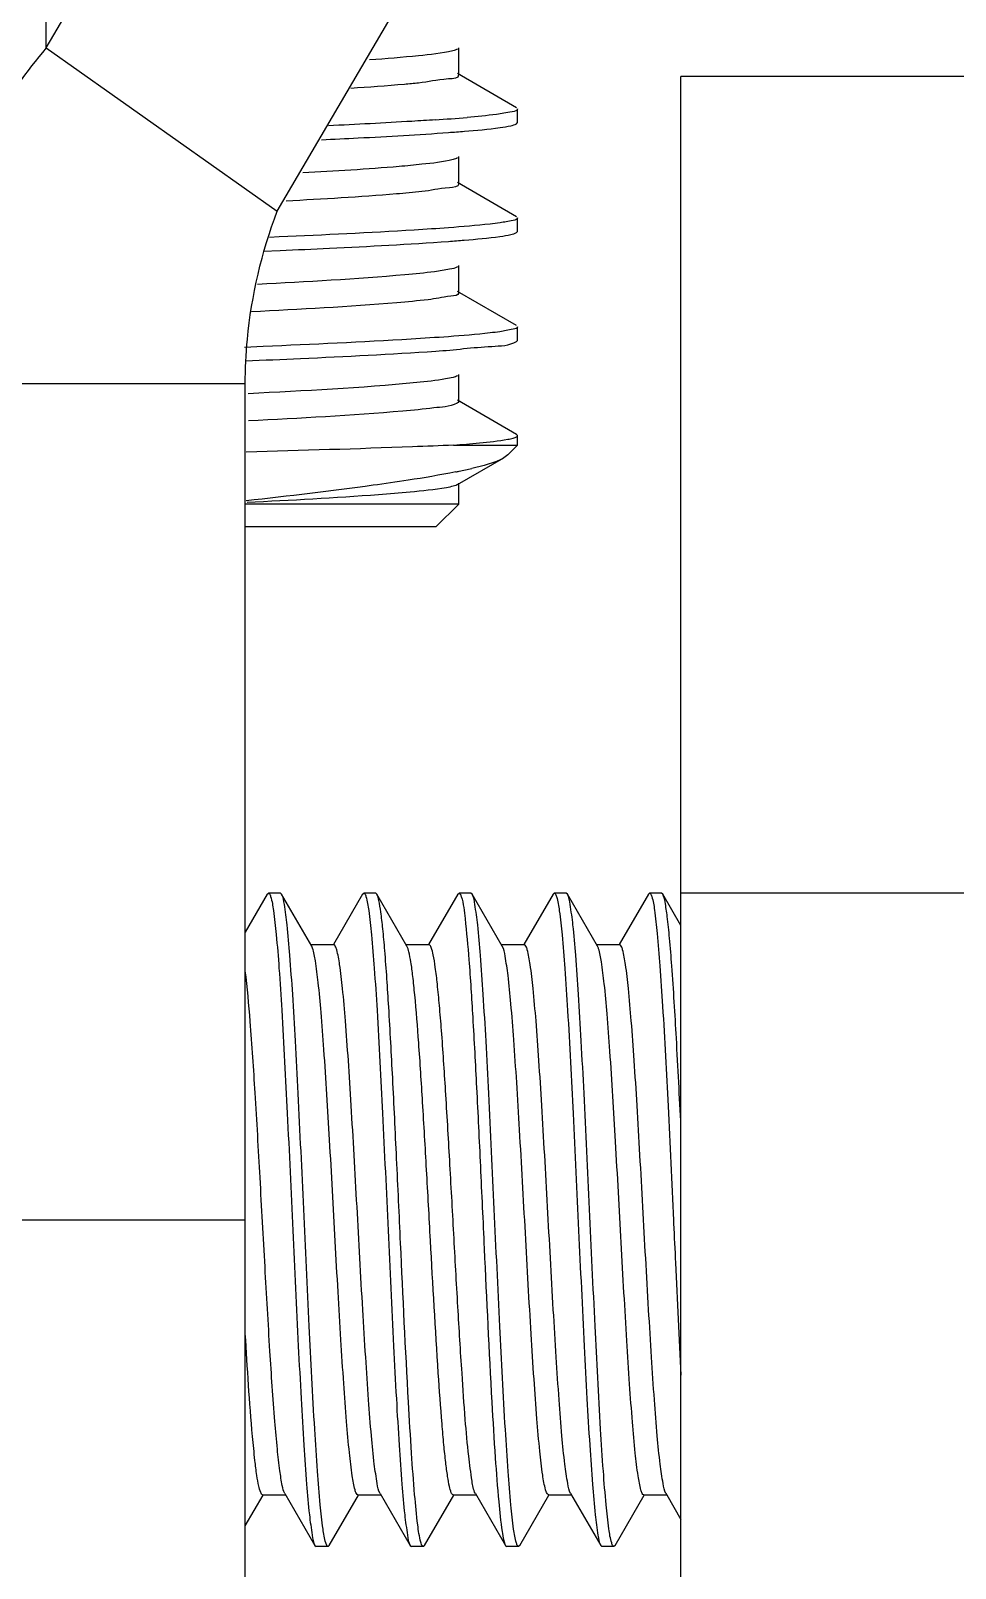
# Model space of a CAD drawing. Extents: x 69728788 to 150676229, y 20333219 to 43663798.
# Drawn here: x 75256436.9 to 75256578.9, y 20696698.2 to 20696934.4 of the extents above; entities that cross this region are included whole.
import ezdxf

# ---------------------------------------------------------------- set-up
doc = ezdxf.new("R2010")
doc.units = 0
doc.header["$LTSCALE"] = 1000
doc.header["$MEASUREMENT"] = 0
doc.layers.get('0').update_dxf_attribs({"linetype": 'CONTINUOUS'})

# ---------------------------------------------------------------- blocks, each defined once
blk = doc.blocks.new('gfhhrryyfd')
at = {"linetype": 'Continuous'}
for p, q in [((3687493.89, -1753246.37), (3687617.09, -1753036.06)), ((3687529.38, -1753271.46), (3687652.57, -1753061.15)), ((3687493.89, -1753246.37), (3687493.89, -1753123.17)), ((3687493.89, -1753246.37), (3687529.38, -1753271.46)), ((3687557.26, -1753250.52), (3687557.26, -1753246.34)), ((3687566.15, -1753255.57), (3687557.07, -1753250.31)), ((3687591.4, -1753578.87), (3687591.4, -1753250.77)), ((3687641.58, -1753250.77), (3687591.4, -1753250.77)), ((3687566.31, -1753257.84), (3687566.31, -1753255.75)), ((3687566.31, -1753257.84), (3687566.31, -1753255.75)), ((3687566.15, -1753258.03), (3687566.31, -1753257.84)), ((3687557.26, -1753267.25), (3687557.26, -1753263.07)), ((3687566.15, -1753272.3), (3687557.07, -1753267.04)), ((3687566.31, -1753274.57), (3687566.31, -1753272.48)), ((3687566.31, -1753274.57), (3687566.31, -1753272.48)), ((3687529.71, -1753275.41), (3687528.18, -1753275.48)), ((3687566.15, -1753274.75), (3687566.31, -1753274.57)), ((3687527.23, -1753277.61), (3687529.82, -1753277.49)), ((3687557.26, -1753283.98), (3687557.26, -1753279.8)), ((3687566.15, -1753289.02), (3687557.07, -1753283.77)), ((3687566.31, -1753291.3), (3687566.31, -1753289.21)), ((3687566.31, -1753291.3), (3687566.31, -1753289.21)), ((3687527.23, -1753292.25), (3687524.38, -1753292.37)), ((3687566.15, -1753291.48), (3687566.31, -1753291.3)), ((3687557.26, -1753300.71), (3687557.26, -1753296.52)), ((3687524.48, -1753297.98), (3687474.3, -1753297.98)), ((3687524.48, -1753593.68), (3687524.48, -1753297.98)), ((3687566.15, -1753305.75), (3687557.07, -1753300.49)), ((3687566.31, -1753305.93), (3687566.15, -1753305.75)), ((3687566.31, -1753307.39), (3687566.31, -1753305.93)), ((3687556.48, -1753307.39), (3687566.31, -1753307.39)), ((3687564.82, -1753308.88), (3687566.31, -1753307.39)), ((3687557.07, -1753313.46), (3687564.21, -1753309.33)), ((3687564.82, -1753308.88), (3687564.21, -1753309.33)), ((3687557.26, -1753316.45), (3687557.26, -1753313.25)), ((3687557.26, -1753316.45), (3687524.48, -1753316.45)), ((3687553.76, -1753319.94), (3687557.26, -1753316.45)), ((3687553.76, -1753319.94), (3687524.48, -1753319.94)), ((3687527.86, -1753376.39), (3687524.48, -1753382.22)), ((3687527.86, -1753376.39), (3687528.04, -1753376.23)), ((3687529.87, -1753376.23), (3687528.04, -1753376.23)), ((3687529.87, -1753376.23), (3687528.04, -1753376.23)), ((3687528.04, -1753376.23), (3687528.07, -1753376.23)), ((3687530.06, -1753376.39), (3687529.87, -1753376.23)), ((3687534.68, -1753384.36), (3687530.06, -1753376.39)), ((3687542.49, -1753376.39), (3687538.01, -1753384.12)), ((3687542.49, -1753376.39), (3687542.68, -1753376.23)), ((3687544.51, -1753376.23), (3687542.68, -1753376.23)), ((3687544.51, -1753376.23), (3687542.68, -1753376.23)), ((3687542.68, -1753376.23), (3687542.71, -1753376.23)), ((3687544.7, -1753376.39), (3687544.51, -1753376.23)), ((3687549.32, -1753384.36), (3687544.7, -1753376.39)), ((3687557.13, -1753376.39), (3687552.64, -1753384.12)), ((3687557.13, -1753376.39), (3687557.32, -1753376.23)), ((3687559.14, -1753376.23), (3687557.32, -1753376.23)), ((3687559.14, -1753376.23), (3687557.32, -1753376.23)), ((3687557.32, -1753376.23), (3687557.34, -1753376.23)), ((3687559.33, -1753376.39), (3687559.14, -1753376.23)), ((3687563.95, -1753384.36), (3687559.33, -1753376.39)), ((3687571.76, -1753376.39), (3687567.28, -1753384.12)), ((3687571.76, -1753376.39), (3687571.95, -1753376.23)), ((3687573.78, -1753376.23), (3687571.95, -1753376.23)), ((3687573.78, -1753376.23), (3687571.95, -1753376.23)), ((3687571.95, -1753376.23), (3687571.98, -1753376.23)), ((3687573.97, -1753376.39), (3687573.78, -1753376.23)), ((3687578.59, -1753384.36), (3687573.97, -1753376.39)), ((3687586.4, -1753376.39), (3687581.92, -1753384.12)), ((3687586.4, -1753376.39), (3687586.59, -1753376.23)), ((3687588.42, -1753376.23), (3687586.59, -1753376.23)), ((3687588.42, -1753376.23), (3687586.59, -1753376.23)), ((3687586.59, -1753376.23), (3687586.62, -1753376.23)), ((3687588.6, -1753376.39), (3687588.42, -1753376.23)), ((3687591.4, -1753381.21), (3687588.6, -1753376.39)), ((3687641.58, -1753376.23), (3687591.4, -1753376.23)), ((3687538.09, -1753384.17), (3687534.57, -1753384.17)), ((3687534.82, -1753384.68), (3687534.68, -1753384.36)), ((3687552.73, -1753384.17), (3687549.21, -1753384.17)), ((3687567.36, -1753384.17), (3687563.84, -1753384.17)), ((3687582, -1753384.17), (3687578.48, -1753384.17)), ((3687474.3, -1753426.41), (3687524.48, -1753426.41)), ((3687590.25, -1753426.46), (3687590.27, -1753426.99)), ((3687524.48, -1753473.43), (3687527.22, -1753468.69)), ((3687527.14, -1753468.64), (3687530.66, -1753468.64)), ((3687530.55, -1753468.45), (3687535.17, -1753476.43)), ((3687537.38, -1753476.43), (3687541.86, -1753468.69)), ((3687541.78, -1753468.64), (3687545.3, -1753468.64)), ((3687545.19, -1753468.45), (3687549.81, -1753476.43)), ((3687552.01, -1753476.43), (3687556.5, -1753468.69)), ((3687556.41, -1753468.64), (3687559.94, -1753468.64)), ((3687559.82, -1753468.45), (3687564.45, -1753476.43)), ((3687566.65, -1753476.43), (3687571.13, -1753468.69)), ((3687571.05, -1753468.64), (3687574.57, -1753468.64)), ((3687574.46, -1753468.45), (3687579.08, -1753476.43)), ((3687581.29, -1753476.43), (3687585.77, -1753468.69)), ((3687585.69, -1753468.64), (3687589.21, -1753468.64)), ((3687589.1, -1753468.45), (3687589.21, -1753468.64)), ((3687589.21, -1753468.64), (3687591.4, -1753472.43)), ((3687535.17, -1753476.43), (3687535.36, -1753476.59)), ((3687537.38, -1753476.43), (3687537.19, -1753476.59)), ((3687549.81, -1753476.43), (3687550, -1753476.59)), ((3687552.01, -1753476.43), (3687551.83, -1753476.59)), ((3687564.45, -1753476.43), (3687564.63, -1753476.59)), ((3687566.65, -1753476.43), (3687566.46, -1753476.59)), ((3687579.08, -1753476.43), (3687579.27, -1753476.59)), ((3687581.29, -1753476.43), (3687581.1, -1753476.59)), ((3687537.19, -1753476.59), (3687535.36, -1753476.59)), ((3687537.19, -1753476.59), (3687535.36, -1753476.59)), ((3687537.19, -1753476.59), (3687537.16, -1753476.58)), ((3687551.83, -1753476.59), (3687550, -1753476.59)), ((3687551.83, -1753476.59), (3687550, -1753476.59)), ((3687566.46, -1753476.59), (3687564.63, -1753476.59)), ((3687566.46, -1753476.59), (3687564.63, -1753476.59)), ((3687566.46, -1753476.59), (3687566.43, -1753476.58)), ((3687581.1, -1753476.59), (3687579.27, -1753476.59)), ((3687581.1, -1753476.59), (3687579.27, -1753476.59)), ((3687581.1, -1753476.59), (3687581.07, -1753476.58))]:
    blk.add_line(p, q, dxfattribs=at)
for centre, radius, start, end in [((3687534.42, -1752970), 288.06, 273.8288, 274.8033), ((3687538.59, -1753072.1), 235.97, 274.348, 274.8253), ((3687542.71, -1753240.7), 72.2, 281.6827, 283.258), ((3687538.3, -1753219.79), 93.57, 281.4121, 281.7338)]:
    blk.add_arc(centre, radius, start, end, dxfattribs=at)
for points, knots in [([(3687493.89, -1753246.37), (3687487.82, -1753253.63), (3687477.9, -1753269.92), (3687474.3, -1753288.76), (3687474.3, -1753297.98)], [0, 0, 0, 0, 0.506705, 1, 1, 1, 1]), ([(3687557.07, -1753246.55), (3687556.86, -1753246.68), (3687554.88, -1753247.23), (3687552.87, -1753247.4), (3687551.11, -1753247.58)], [0, 0, 0, 0, 0.12456, 1, 1, 1, 1]), ([(3687551.11, -1753251.76), (3687550.38, -1753251.84), (3687546.91, -1753252.16), (3687543.42, -1753252.41), (3687540.67, -1753252.59)], [0, 0, 0, 0, 0.208697, 1, 1, 1, 1]), ([(3687557.25, -1753250.52), (3687557.26, -1753251.08), (3687554.09, -1753251.14), (3687552.64, -1753251.61), (3687551.11, -1753251.76)], [0, 0, 0, 0, 0.265827, 1, 1, 1, 1]), ([(3687566.31, -1753255.75), (3687566.31, -1753256.06), (3687564.7, -1753256.26), (3687563.89, -1753256.48), (3687563.08, -1753256.58)], [0, 0, 0, 0, 0.271489, 1, 1, 1, 1]), ([(3687553.66, -1753257.42), (3687552.47, -1753257.5), (3687547, -1753257.85), (3687541.52, -1753258.13), (3687537.24, -1753258.33)], [0, 0, 0, 0, 0.217612, 1, 1, 1, 1]), ([(3687555.7, -1753259.36), (3687556.51, -1753259.3), (3687559.15, -1753259.1), (3687561.79, -1753258.86), (3687563.61, -1753258.6)], [0, 0, 0, 0, 0.307442, 1, 1, 1, 1]), ([(3687563.61, -1753258.6), (3687564.16, -1753258.52), (3687565.01, -1753258.38), (3687565.88, -1753258.18), (3687566.15, -1753258.03)], [0, 0, 0, 0, 0.642991, 1, 1, 1, 1]), ([(3687536.18, -1753260.47), (3687538.06, -1753260.39), (3687544.57, -1753260.06), (3687551.08, -1753259.7), (3687555.7, -1753259.36)], [0, 0, 0, 0, 0.288481, 1, 1, 1, 1]), ([(3687557.07, -1753263.28), (3687556.87, -1753263.4), (3687555.07, -1753263.92), (3687553.23, -1753264.08), (3687551.62, -1753264.25)], [0, 0, 0, 0, 0.12695, 1, 1, 1, 1]), ([(3687551.62, -1753264.25), (3687550.45, -1753264.38), (3687544.36, -1753264.94), (3687538.25, -1753265.3), (3687533.32, -1753265.58)], [0, 0, 0, 0, 0.191776, 1, 1, 1, 1]), ([(3687551.62, -1753268.44), (3687550.31, -1753268.58), (3687543.36, -1753269.2), (3687536.4, -1753269.6), (3687530.74, -1753269.91)], [0, 0, 0, 0, 0.188503, 1, 1, 1, 1]), ([(3687557.26, -1753267.25), (3687557.26, -1753267.77), (3687554.37, -1753267.87), (3687553.03, -1753268.29), (3687551.62, -1753268.44)], [0, 0, 0, 0, 0.266822, 1, 1, 1, 1]), ([(3687524.48, -1753297.98), (3687524.48, -1753295.7), (3687524.9, -1753286.68), (3687527.01, -1753277.76), (3687529.38, -1753271.46)], [0, 0, 0, 0, 0.253333, 1, 1, 1, 1]), ([(3687563.61, -1753273.24), (3687563.1, -1753273.31), (3687560.48, -1753273.63), (3687557.84, -1753273.84), (3687555.7, -1753274)], [0, 0, 0, 0, 0.191345, 1, 1, 1, 1]), ([(3687566.31, -1753272.48), (3687566.31, -1753272.74), (3687564.98, -1753272.96), (3687564.29, -1753273.14), (3687563.61, -1753273.24)], [0, 0, 0, 0, 0.274511, 1, 1, 1, 1]), ([(3687555.7, -1753274), (3687553.95, -1753274.13), (3687545.29, -1753274.69), (3687536.62, -1753275.1), (3687529.71, -1753275.41)], [0, 0, 0, 0, 0.202741, 1, 1, 1, 1]), ([(3687555.69, -1753276.09), (3687556.5, -1753276.03), (3687559.14, -1753275.82), (3687561.78, -1753275.59), (3687563.6, -1753275.33)], [0, 0, 0, 0, 0.307508, 1, 1, 1, 1]), ([(3687563.6, -1753275.33), (3687564.16, -1753275.25), (3687565.01, -1753275.1), (3687565.88, -1753274.91), (3687566.15, -1753274.75)], [0, 0, 0, 0, 0.64302, 1, 1, 1, 1]), ([(3687529.82, -1753277.49), (3687532.35, -1753277.38), (3687540.97, -1753276.98), (3687549.6, -1753276.54), (3687555.69, -1753276.09)], [0, 0, 0, 0, 0.292638, 1, 1, 1, 1]), ([(3687557.07, -1753280.01), (3687556.71, -1753280.22), (3687555.51, -1753280.46), (3687554.34, -1753280.65), (3687553.57, -1753280.75)], [0, 0, 0, 0, 0.350876, 1, 1, 1, 1]), ([(3687553.57, -1753280.75), (3687552.06, -1753280.95), (3687543, -1753281.83), (3687533.92, -1753282.29), (3687526.37, -1753282.69)], [0, 0, 0, 0, 0.168361, 1, 1, 1, 1]), ([(3687552.55, -1753285.06), (3687550.96, -1753285.24), (3687541.94, -1753286.07), (3687532.88, -1753286.53), (3687525.43, -1753286.92)], [0, 0, 0, 0, 0.176564, 1, 1, 1, 1]), ([(3687557.26, -1753283.98), (3687557.26, -1753284.41), (3687554.87, -1753284.59), (3687553.73, -1753284.92), (3687552.55, -1753285.06)], [0, 0, 0, 0, 0.268738, 1, 1, 1, 1]), ([(3687563.6, -1753289.97), (3687563.1, -1753290.04), (3687560.47, -1753290.36), (3687557.82, -1753290.57), (3687555.69, -1753290.73)], [0, 0, 0, 0, 0.191315, 1, 1, 1, 1]), ([(3687566.31, -1753289.21), (3687566.31, -1753289.47), (3687564.98, -1753289.69), (3687564.28, -1753289.87), (3687563.6, -1753289.97)], [0, 0, 0, 0, 0.27452, 1, 1, 1, 1]), ([(3687555.69, -1753290.73), (3687553.78, -1753290.87), (3687544.3, -1753291.48), (3687534.81, -1753291.91), (3687527.23, -1753292.25)], [0, 0, 0, 0, 0.201017, 1, 1, 1, 1]), ([(3687553.74, -1753292.96), (3687556.61, -1753292.76), (3687560.64, -1753292.2), (3687565.03, -1753292.12), (3687566.15, -1753291.48)], [0, 0, 0, 0, 0.690204, 1, 1, 1, 1]), ([(3687524.51, -1753294.45), (3687527.32, -1753294.33), (3687537.07, -1753293.9), (3687546.82, -1753293.43), (3687553.74, -1753292.96)], [0, 0, 0, 0, 0.2891, 1, 1, 1, 1]), ([(3687557.07, -1753296.74), (3687556.87, -1753296.85), (3687556.25, -1753297.03), (3687555.64, -1753297.16), (3687555.25, -1753297.23)], [0, 0, 0, 0, 0.376557, 1, 1, 1, 1]), ([(3687555.25, -1753297.23), (3687553.78, -1753297.49), (3687543.69, -1753298.57), (3687533.56, -1753299.05), (3687524.93, -1753299.49)], [0, 0, 0, 0, 0.147214, 1, 1, 1, 1]), ([(3687553.45, -1753301.68), (3687551.86, -1753301.88), (3687542.38, -1753302.79), (3687532.87, -1753303.26), (3687524.96, -1753303.67)], [0, 0, 0, 0, 0.168449, 1, 1, 1, 1]), ([(3687557.26, -1753300.71), (3687557.26, -1753300.82), (3687555.84, -1753301.61), (3687554.65, -1753301.52), (3687553.45, -1753301.68)], [0, 0, 0, 0, 0.08596, 1, 1, 1, 1]), ([(3687558.44, -1753307.24), (3687559.11, -1753307.18), (3687561.23, -1753306.98), (3687563.36, -1753306.77), (3687564.79, -1753306.5)], [0, 0, 0, 0, 0.318168, 1, 1, 1, 1]), ([(3687564.79, -1753306.5), (3687565.08, -1753306.45), (3687565.54, -1753306.35), (3687566, -1753306.2), (3687566.16, -1753306.11)], [0, 0, 0, 0, 0.619944, 1, 1, 1, 1]), ([(3687566.16, -1753306.11), (3687566.2, -1753306.09), (3687566.27, -1753306.04), (3687566.31, -1753305.97), (3687566.31, -1753305.93)], [0, 0, 0, 0, 0.597477, 1, 1, 1, 1]), ([(3687556.48, -1753307.39), (3687554.37, -1753307.49), (3687543.76, -1753307.92), (3687533.15, -1753308.22), (3687524.64, -1753308.45)], [0, 0, 0, 0, 0.198632, 1, 1, 1, 1]), ([(3687549.48, -1753312.79), (3687547.7, -1753313.06), (3687539.44, -1753314.25), (3687531.15, -1753315.22), (3687524.64, -1753315.96)], [0, 0, 0, 0, 0.215985, 1, 1, 1, 1]), ([(3687557.07, -1753313.46), (3687556.99, -1753313.51), (3687556.78, -1753313.6), (3687556.56, -1753313.67), (3687556.43, -1753313.7)], [0, 0, 0, 0, 0.420841, 1, 1, 1, 1]), ([(3687549.8, -1753314.62), (3687548.19, -1753314.77), (3687539.85, -1753315.44), (3687531.49, -1753315.88), (3687524.75, -1753316.22)], [0, 0, 0, 0, 0.193571, 1, 1, 1, 1]), ([(3687556.43, -1753313.7), (3687556.08, -1753313.8), (3687553.89, -1753314.23), (3687551.66, -1753314.44), (3687549.8, -1753314.62)], [0, 0, 0, 0, 0.160547, 1, 1, 1, 1]), ([(3687528.07, -1753376.23), (3687528.1, -1753376.24), (3687528.27, -1753376.37), (3687528.33, -1753376.58), (3687528.38, -1753376.75)], [0, 0, 0, 0, 0.146788, 1, 1, 1, 1]), ([(3687528.38, -1753376.75), (3687528.6, -1753377.44), (3687528.89, -1753379.41), (3687529.3, -1753383.07), (3687529.7, -1753388.19), (3687530.29, -1753397.33), (3687530.98, -1753410.76), (3687531.77, -1753427.96), (3687532.45, -1753442.57), (3687533.03, -1753453.57), (3687533.44, -1753460.65), (3687533.86, -1753466.59), (3687534.23, -1753471.23), (3687534.67, -1753474.32), (3687534.9, -1753475.96), (3687535.17, -1753476.43)], [0, 0, 0, 0, 0.021788, 0.059148, 0.110955, 0.175533, 0.334174, 0.514296, 0.692285, 0.773094, 0.844811, 0.905077, 0.951921, 0.983848, 1, 1, 1, 1]), ([(3687536.85, -1753476.05), (3687536.63, -1753475.36), (3687536.34, -1753473.39), (3687535.93, -1753469.72), (3687535.53, -1753464.6), (3687534.94, -1753455.45), (3687534.26, -1753442.03), (3687533.46, -1753424.83), (3687532.78, -1753410.22), (3687532.21, -1753399.23), (3687531.8, -1753392.15), (3687531.37, -1753386.22), (3687531, -1753381.58), (3687530.56, -1753378.49), (3687530.33, -1753376.85), (3687530.06, -1753376.39)], [0, 0, 0, 0, 0.021877, 0.059311, 0.111175, 0.175792, 0.334445, 0.514524, 0.692444, 0.773209, 0.844887, 0.905122, 0.951945, 0.983855, 1, 1, 1, 1]), ([(3687542.71, -1753376.23), (3687542.74, -1753376.24), (3687542.91, -1753376.37), (3687542.96, -1753376.59), (3687543.02, -1753376.75)], [0, 0, 0, 0, 0.146706, 1, 1, 1, 1]), ([(3687543.02, -1753376.75), (3687543.24, -1753377.45), (3687543.53, -1753379.41), (3687543.94, -1753383.08), (3687544.33, -1753388.19), (3687544.93, -1753397.34), (3687545.61, -1753410.76), (3687546.41, -1753427.96), (3687547.09, -1753442.57), (3687547.66, -1753453.57), (3687548.07, -1753460.65), (3687548.49, -1753466.59), (3687548.87, -1753471.23), (3687549.31, -1753474.32), (3687549.54, -1753475.96), (3687549.81, -1753476.43)], [0, 0, 0, 0, 0.0218, 0.059172, 0.110989, 0.175574, 0.334211, 0.514328, 0.692305, 0.773106, 0.844818, 0.905082, 0.951925, 0.983849, 1, 1, 1, 1]), ([(3687549.55, -1753454.41), (3687549.09, -1753446.27), (3687548.51, -1753433.8), (3687547.74, -1753417.2), (3687547.16, -1753405.1), (3687546.58, -1753394.45), (3687546.08, -1753386.8), (3687545.64, -1753381.94), (3687545.36, -1753379.36), (3687545.06, -1753377.6), (3687544.86, -1753376.67), (3687544.7, -1753376.39)], [0, 0, 0, 0, 0.31261, 0.479025, 0.637331, 0.776893, 0.888349, 0.931124, 0.964281, 0.987309, 1, 1, 1, 1]), ([(3687557.34, -1753376.23), (3687557.37, -1753376.24), (3687557.55, -1753376.37), (3687557.6, -1753376.59), (3687557.65, -1753376.75)], [0, 0, 0, 0, 0.14666, 1, 1, 1, 1]), ([(3687557.65, -1753376.75), (3687558, -1753377.84), (3687558.35, -1753381.11), (3687558.94, -1753387.27), (3687559.46, -1753395.94), (3687560.04, -1753406.52), (3687560.6, -1753418.36), (3687561.35, -1753434.47), (3687561.91, -1753446.55), (3687562.35, -1753454.41)], [0, 0, 0, 0, 0.04411, 0.125541, 0.239358, 0.37843, 0.533993, 0.696234, 1, 1, 1, 1]), ([(3687566.13, -1753476.06), (3687565.9, -1753475.37), (3687565.62, -1753473.41), (3687565.21, -1753469.74), (3687564.81, -1753464.63), (3687564.22, -1753455.49), (3687563.53, -1753442.06), (3687562.73, -1753424.86), (3687562.05, -1753410.25), (3687561.48, -1753399.25), (3687561.07, -1753392.16), (3687560.65, -1753386.23), (3687560.28, -1753381.59), (3687559.83, -1753378.49), (3687559.6, -1753376.85), (3687559.33, -1753376.39)], [0, 0, 0, 0, 0.02177, 0.059115, 0.110912, 0.175482, 0.334119, 0.514249, 0.692251, 0.773068, 0.844793, 0.905066, 0.951916, 0.983846, 1, 1, 1, 1]), ([(3687571.98, -1753376.23), (3687572.01, -1753376.24), (3687572.18, -1753376.37), (3687572.24, -1753376.59), (3687572.29, -1753376.76)], [0, 0, 0, 0, 0.146034, 1, 1, 1, 1]), ([(3687572.29, -1753376.76), (3687572.51, -1753377.46), (3687572.8, -1753379.43), (3687573.21, -1753383.1), (3687573.61, -1753388.22), (3687574.2, -1753397.37), (3687574.89, -1753410.8), (3687575.68, -1753427.99), (3687576.36, -1753442.6), (3687576.94, -1753453.59), (3687577.35, -1753460.66), (3687577.77, -1753466.6), (3687578.14, -1753471.23), (3687578.58, -1753474.33), (3687578.81, -1753475.96), (3687579.08, -1753476.43)], [0, 0, 0, 0, 0.021899, 0.059349, 0.111223, 0.175847, 0.334508, 0.514576, 0.692482, 0.773242, 0.844912, 0.905137, 0.951951, 0.983857, 1, 1, 1, 1]), ([(3687580.76, -1753476.05), (3687580.54, -1753475.35), (3687580.25, -1753473.38), (3687579.84, -1753469.71), (3687579.44, -1753464.59), (3687578.85, -1753455.44), (3687578.16, -1753442.02), (3687577.37, -1753424.82), (3687576.69, -1753410.22), (3687576.11, -1753399.23), (3687575.7, -1753392.15), (3687575.28, -1753386.22), (3687574.91, -1753381.58), (3687574.47, -1753378.49), (3687574.24, -1753376.85), (3687573.97, -1753376.39)], [0, 0, 0, 0, 0.02191, 0.059368, 0.111249, 0.175876, 0.33454, 0.514602, 0.692499, 0.773255, 0.84492, 0.905142, 0.951954, 0.983858, 1, 1, 1, 1]), ([(3687586.62, -1753376.23), (3687586.64, -1753376.24), (3687586.82, -1753376.37), (3687586.87, -1753376.58), (3687586.92, -1753376.75)], [0, 0, 0, 0, 0.147008, 1, 1, 1, 1]), ([(3687586.92, -1753376.75), (3687587.14, -1753377.42), (3687587.42, -1753379.32), (3687587.82, -1753382.86), (3687588.21, -1753387.79), (3687588.79, -1753396.63), (3687589.47, -1753409.66), (3687589.98, -1753420.62), (3687590.25, -1753426.46)], [0, 0, 0, 0, 0.042374, 0.114709, 0.214932, 0.339935, 0.647912, 1, 1, 1, 1]), ([(3687591.4, -1753412.06), (3687591.18, -1753407.53), (3687590.76, -1753399.32), (3687590.19, -1753389.66), (3687589.69, -1753383.45), (3687589.37, -1753380.15), (3687589.03, -1753377.92), (3687588.81, -1753376.74), (3687588.6, -1753376.39)], [0, 0, 0, 0, 0.379459, 0.689334, 0.809279, 0.902185, 0.96608, 1, 1, 1, 1]), ([(3687545.19, -1753468.45), (3687544.92, -1753467.99), (3687544.66, -1753466.44), (3687544.21, -1753463.52), (3687543.81, -1753459.21), (3687543.38, -1753453.74), (3687542.95, -1753447.27), (3687542.35, -1753437.38), (3687541.79, -1753427.02), (3687541.21, -1753416.57), (3687540.77, -1753409.07), (3687540.34, -1753402.2), (3687539.91, -1753396.21), (3687539.48, -1753391.29), (3687539.08, -1753387.68), (3687538.69, -1753385.44), (3687538.4, -1753384.47), (3687538.19, -1753384.17), (3687538.09, -1753384.17)], [0, 0, 0, 0, 0.01868, 0.054279, 0.105765, 0.17135, 0.248696, 0.335029, 0.522011, 0.615925, 0.705601, 0.787809, 0.859595, 0.918388, 0.962111, 0.989308, 0.996545, 1, 1, 1, 1]), ([(3687554.13, -1753449.98), (3687553.68, -1753443.18), (3687553.1, -1753432.76), (3687552.34, -1753418.88), (3687551.76, -1753408.75), (3687551.18, -1753399.79), (3687550.68, -1753393.34), (3687550.25, -1753389.21), (3687549.97, -1753386.99), (3687549.68, -1753385.45), (3687549.47, -1753384.63), (3687549.32, -1753384.36)], [0, 0, 0, 0, 0.310342, 0.475677, 0.633257, 0.772654, 0.88467, 0.928035, 0.961992, 0.986043, 1, 1, 1, 1]), ([(3687557.77, -1753449.98), (3687557.54, -1753446.57), (3687557.11, -1753439.44), (3687556.5, -1753428.52), (3687555.9, -1753417.45), (3687555.29, -1753407.03), (3687554.77, -1753399.1), (3687554.33, -1753393.66), (3687554.02, -1753390.4), (3687553.72, -1753387.85), (3687553.41, -1753385.89), (3687553.17, -1753384.85), (3687552.89, -1753384.17), (3687552.73, -1753384.17)], [0, 0, 0, 0, 0.154792, 0.324211, 0.496022, 0.657766, 0.797744, 0.856333, 0.905865, 0.945463, 0.974462, 0.992476, 1, 1, 1, 1]), ([(3687571.05, -1753468.64), (3687570.95, -1753468.64), (3687570.74, -1753468.34), (3687570.45, -1753467.37), (3687570.06, -1753465.14), (3687569.66, -1753461.53), (3687569.23, -1753456.61), (3687568.8, -1753450.61), (3687568.37, -1753443.74), (3687567.94, -1753436.25), (3687567.36, -1753425.79), (3687566.79, -1753415.43), (3687566.19, -1753405.54), (3687565.77, -1753399.08), (3687565.33, -1753393.61), (3687564.93, -1753389.3), (3687564.48, -1753386.37), (3687564.22, -1753384.82), (3687563.95, -1753384.36)], [0, 0, 0, 0, 0.003456, 0.010693, 0.037891, 0.081614, 0.140408, 0.212193, 0.2944, 0.384075, 0.47799, 0.664973, 0.751306, 0.828653, 0.894237, 0.945723, 0.981321, 1, 1, 1, 1]), ([(3687574.46, -1753468.45), (3687574.2, -1753467.99), (3687573.93, -1753466.44), (3687573.48, -1753463.52), (3687573.08, -1753459.21), (3687572.65, -1753453.74), (3687572.22, -1753447.27), (3687571.62, -1753437.38), (3687571.06, -1753427.02), (3687570.48, -1753416.57), (3687570.04, -1753409.07), (3687569.61, -1753402.2), (3687569.18, -1753396.21), (3687568.75, -1753391.29), (3687568.35, -1753387.68), (3687567.96, -1753385.44), (3687567.67, -1753384.47), (3687567.46, -1753384.17), (3687567.36, -1753384.17)], [0, 0, 0, 0, 0.018679, 0.054277, 0.105763, 0.171347, 0.248694, 0.335026, 0.52201, 0.615925, 0.7056, 0.787807, 0.859592, 0.918386, 0.962109, 0.989307, 0.996544, 1, 1, 1, 1]), ([(3687589.1, -1753468.45), (3687588.83, -1753467.99), (3687588.57, -1753466.44), (3687588.12, -1753463.52), (3687587.72, -1753459.21), (3687587.28, -1753453.74), (3687586.86, -1753447.27), (3687586.26, -1753437.38), (3687585.69, -1753427.02), (3687585.11, -1753416.57), (3687584.68, -1753409.07), (3687584.25, -1753402.2), (3687583.82, -1753396.21), (3687583.39, -1753391.29), (3687582.99, -1753387.68), (3687582.6, -1753385.44), (3687582.31, -1753384.47), (3687582.1, -1753384.17), (3687582, -1753384.17)], [0, 0, 0, 0, 0.018679, 0.054278, 0.105765, 0.17135, 0.248696, 0.335028, 0.522011, 0.615925, 0.705601, 0.787809, 0.859594, 0.918388, 0.962111, 0.989308, 0.996544, 1, 1, 1, 1]), ([(3687541.78, -1753468.64), (3687541.68, -1753468.64), (3687541.47, -1753468.36), (3687541.19, -1753467.42), (3687540.81, -1753465.27), (3687540.42, -1753461.8), (3687540, -1753457.05), (3687539.58, -1753451.27), (3687539.15, -1753444.61), (3687538.72, -1753437.32), (3687538.15, -1753427.09), (3687537.48, -1753414.68), (3687536.77, -1753402.96), (3687536.17, -1753394.9), (3687535.76, -1753390.36), (3687535.34, -1753387.08), (3687535.04, -1753385.31), (3687534.82, -1753384.68)], [0, 0, 0, 0, 0.00337, 0.010373, 0.036639, 0.078887, 0.135774, 0.205372, 0.28529, 0.372768, 0.464782, 0.64963, 0.814469, 0.882133, 0.936734, 0.976432, 1, 1, 1, 1]), ([(3687585.69, -1753468.64), (3687585.59, -1753468.64), (3687585.38, -1753468.36), (3687585.1, -1753467.43), (3687584.72, -1753465.3), (3687584.33, -1753461.84), (3687583.91, -1753457.13), (3687583.49, -1753451.38), (3687583.07, -1753444.76), (3687582.64, -1753437.51), (3687582.07, -1753427.31), (3687581.4, -1753414.93), (3687580.7, -1753403.21), (3687580.1, -1753395.13), (3687579.69, -1753390.55), (3687579.27, -1753387.21), (3687578.97, -1753385.41), (3687578.76, -1753384.76)], [0, 0, 0, 0, 0.003356, 0.010319, 0.036431, 0.078432, 0.135001, 0.204233, 0.283766, 0.370875, 0.462568, 0.647052, 0.812078, 0.880087, 0.935211, 0.975599, 1, 1, 1, 1]), ([(3687530.55, -1753468.45), (3687530.34, -1753468.09), (3687530.09, -1753466.89), (3687529.72, -1753464.63), (3687529.37, -1753461.33), (3687528.83, -1753455.21), (3687528.21, -1753445.87), (3687527.49, -1753433.38), (3687526.77, -1753420.15), (3687526.06, -1753407.58), (3687525.35, -1753397), (3687524.81, -1753390.75), (3687524.48, -1753388.18)], [0, 0, 0, 0, 0.015724, 0.044547, 0.085931, 0.138844, 0.273487, 0.434437, 0.604811, 0.766729, 0.903208, 1, 1, 1, 1]), ([(3687590.27, -1753426.99), (3687590.37, -1753429), (3687590.73, -1753436.76), (3687591.1, -1753444.52), (3687591.4, -1753450.26)], [0, 0, 0, 0, 0.259922, 1, 1, 1, 1]), ([(3687525.97, -1753463.39), (3687525.83, -1753462.15), (3687525.2, -1753455.67), (3687524.8, -1753449.17), (3687524.48, -1753443.92)], [0, 0, 0, 0, 0.19131, 1, 1, 1, 1]), ([(3687556.41, -1753468.64), (3687556.27, -1753468.64), (3687556.01, -1753468.1), (3687555.8, -1753467.23), (3687555.51, -1753465.62), (3687555.25, -1753463.51), (3687554.96, -1753460.81), (3687554.57, -1753456.25), (3687554.31, -1753452.58), (3687554.13, -1753449.98)], [0, 0, 0, 0, 0.022487, 0.074555, 0.158145, 0.272549, 0.416177, 0.587029, 1, 1, 1, 1]), ([(3687559.82, -1753468.45), (3687559.49, -1753467.88), (3687559.22, -1753465.89), (3687558.68, -1753462.14), (3687558.23, -1753456.58), (3687557.92, -1753452.35), (3687557.77, -1753449.98)], [0, 0, 0, 0, 0.10579, 0.314513, 0.617347, 1, 1, 1, 1]), ([(3687551.45, -1753475.94), (3687551.2, -1753475.07), (3687550.88, -1753472.63), (3687550.42, -1753468.08), (3687549.98, -1753461.78), (3687549.69, -1753457.04), (3687549.55, -1753454.41)], [0, 0, 0, 0, 0.125282, 0.339928, 0.635519, 1, 1, 1, 1]), ([(3687562.35, -1753454.41), (3687562.51, -1753457.27), (3687562.81, -1753462.38), (3687563.32, -1753468.99), (3687563.73, -1753473.24), (3687564.13, -1753475.46), (3687564.31, -1753476.19), (3687564.45, -1753476.43)], [0, 0, 0, 0, 0.387702, 0.692616, 0.899746, 0.963455, 1, 1, 1, 1]), ([(3687527.14, -1753468.64), (3687526.99, -1753468.64), (3687526.73, -1753468.06), (3687526.51, -1753467.15), (3687526.21, -1753465.44), (3687526.05, -1753464.15), (3687525.97, -1753463.39)], [0, 0, 0, 0, 0.081724, 0.272801, 0.579947, 1, 1, 1, 1]), ([(3687537.16, -1753476.58), (3687537.13, -1753476.58), (3687536.96, -1753476.44), (3687536.9, -1753476.22), (3687536.85, -1753476.05)], [0, 0, 0, 0, 0.146175, 1, 1, 1, 1]), ([(3687551.83, -1753476.59), (3687551.79, -1753476.59), (3687551.55, -1753476.44), (3687551.51, -1753476.15), (3687551.45, -1753475.94)], [0, 0, 0, 0, 0.132072, 1, 1, 1, 1]), ([(3687566.43, -1753476.58), (3687566.41, -1753476.58), (3687566.23, -1753476.45), (3687566.18, -1753476.23), (3687566.13, -1753476.06)], [0, 0, 0, 0, 0.146912, 1, 1, 1, 1]), ([(3687581.07, -1753476.58), (3687581.04, -1753476.58), (3687580.87, -1753476.44), (3687580.81, -1753476.22), (3687580.76, -1753476.05)], [0, 0, 0, 0, 0.145963, 1, 1, 1, 1])]:
    blk.add_open_spline(points, degree=3, knots=knots, dxfattribs=at)
for points in [[(3687551.11, -1753247.58), (3687548.6, -1753247.84), (3687546.09, -1753248.03), (3687543.58, -1753248.21)], [(3687563.08, -1753256.58), (3687561.57, -1753256.78), (3687560.06, -1753256.92), (3687558.55, -1753257.05)], [(3687564.21, -1753309.33), (3687562.71, -1753310.2), (3687560.96, -1753310.58), (3687559.27, -1753310.98)], [(3687556.82, -1753311.51), (3687554.38, -1753312), (3687551.94, -1753312.41), (3687549.48, -1753312.79)], [(3687578.76, -1753384.76), (3687578.71, -1753384.62), (3687578.66, -1753384.49), (3687578.59, -1753384.36)]]:
    blk.add_open_spline(points, degree=3, dxfattribs=at)

msp = doc.modelspace()

# ---------------------------------------------------------------- block references
at = {"lineweight": -3, "xscale": 0.9999959468841553, "yscale": 0.9999959506094456, "zscale": 0.9999959495959999}
msp.add_blockref('gfhhrryyfd', (71568960.34, 22450171.07), dxfattribs=at)

doc.saveas('drawing.dxf')
